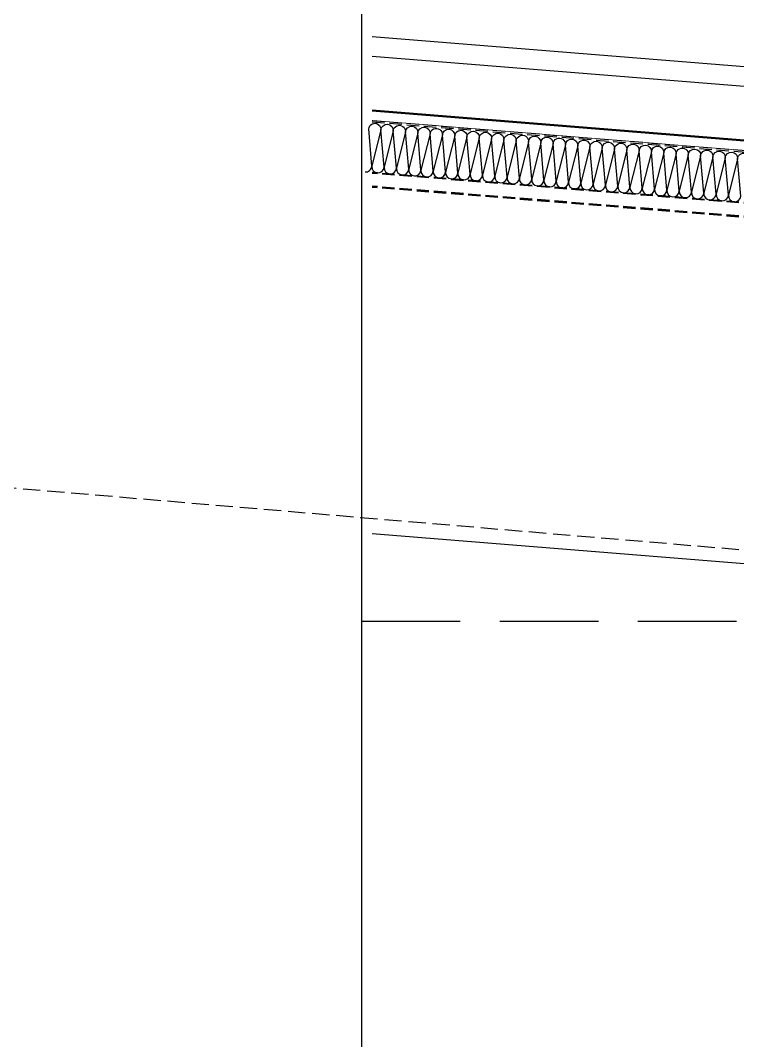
# Model space of a CAD drawing. Extents: x 220580 to 2027826, y -309201 to 71987.
# Drawn here: x 359393 to 360120, y -154004 to -152970 of the extents above; entities that cross this region are included whole.
import ezdxf

# ---------------------------------------------------------------- set-up
doc = ezdxf.new("R2010")
doc.units = 0
for name, pattern in [('DASH', [0.35, 0.25, -0.1]), ('ZN-DASH', [0.35, 0.25, -0.1]), ('ZN-DOT', [0.25, 0, -0.25])]:
    doc.linetypes.add(name, pattern=pattern)
for name, color, linetype in [('!ZN6-层高线-8', 8, 'ZN-DOT'), ('!ZN6-虚线-8', 8, 'ZN-DASH'), ('3符号', 173, 'Continuous'), ('A-LIN-V', 9, 'Continuous'), ('BWM', 8, 'Continuous'), ('SEAMLOK75 - SHEET', 6, 'Continuous')]:
    doc.layers.add(name, color=color, linetype=linetype)
doc.layers.add('屋面板', color=6, linetype='Continuous', lineweight=13)

# ---------------------------------------------------------------- blocks, each defined once
blk = doc.blocks.new('20250908100738', base_point=(-59332.1, -80635.9))
at = {"color": 8, "ltscale": 50}
for p, q in [((-60924, -80547.7), (-60065.4, -80617.1)), ((-60924, -80549.2), (-60065, -80618.7)), ((-60064.2, -80670), (-60924, -80600.5)), ((-60064.2, -80670.8), (-60924, -80601.3)), ((-60064.2, -80683.9), (-60924, -80614.4)), ((-60064.2, -80684.2), (-60924, -80614.7)), ((-60064.2, -80685), (-60924, -80615.6))]:
    blk.add_line(p, q, dxfattribs=at)
at = {"layer": 'A-LIN-V', "color": 8, "ltscale": 1000}
blk.add_line((-59827.2, -81055.3), (-60924, -80966.7), dxfattribs=at)
at = {"layer": 'BWM', "color": 8}
for points in [[(-60931.3, -80599.9, 0.414214), (-60924.5, -80594.2), (-60927.7, -80556.3, -1), (-60915.3, -80557.3), (-60924.5, -80594.2, 1), (-60912.1, -80595.2), (-60915.3, -80557.3, -1), (-60902.8, -80558.3), (-60912.1, -80595.2, 1), (-60899.6, -80596.2), (-60902.8, -80558.3, -1), (-60890.4, -80559.4), (-60899.6, -80596.2, 1), (-60887.1, -80597.2), (-60890.4, -80559.4, -1), (-60877.9, -80560.4), (-60887.1, -80597.2, 1), (-60874.7, -80598.2), (-60877.9, -80560.4, -1), (-60865.4, -80561.4), (-60874.7, -80598.2, 1), (-60862.2, -80599.2), (-60865.4, -80561.4, -1), (-60853, -80562.4), (-60862.2, -80599.2, 1), (-60849.8, -80600.2), (-60853, -80562.4, -1), (-60840.5, -80563.4), (-60849.8, -80600.2, 1), (-60837.3, -80601.2), (-60840.5, -80563.4, -1), (-60828.1, -80564.4), (-60837.3, -80601.2, 1), (-60824.8, -80602.2), (-60828.1, -80564.4, -1), (-60815.6, -80565.4), (-60824.8, -80602.2, 1), (-60812.4, -80603.3), (-60815.6, -80565.4, -1), (-60803.1, -80566.4), (-60812.4, -80603.3, 1), (-60799.9, -80604.3), (-60803.1, -80566.4, -1), (-60790.7, -80567.4), (-60799.9, -80604.3, 1), (-60787.5, -80605.3), (-60790.7, -80567.4, -1), (-60778.2, -80568.4), (-60787.5, -80605.3, 1), (-60775, -80606.3), (-60778.2, -80568.4, -1), (-60765.8, -80569.4), (-60775, -80606.3, 1), (-60762.5, -80607.3), (-60765.8, -80569.4, -1), (-60753.3, -80570.4), (-60762.5, -80607.3, 1), (-60750.1, -80608.3), (-60753.3, -80570.4, -1), (-60740.8, -80571.4), (-60750.1, -80608.3, 1), (-60737.6, -80609.3), (-60740.8, -80571.4, -1), (-60728.4, -80572.4), (-60737.6, -80609.3, 1), (-60725.2, -80610.3), (-60728.4, -80572.4, -1), (-60715.9, -80573.4), (-60725.2, -80610.3, 1), (-60712.7, -80611.3), (-60715.9, -80573.4, -1), (-60703.5, -80574.5), (-60712.7, -80611.3, 1), (-60700.3, -80612.3), (-60703.5, -80574.5, -1), (-60691, -80575.5), (-60700.3, -80612.3, 1), (-60687.8, -80613.3), (-60691, -80575.5, -1), (-60678.5, -80576.5), (-60687.8, -80613.3, 1), (-60675.3, -80614.3), (-60678.5, -80576.5, -1), (-60666.1, -80577.5), (-60675.3, -80614.3, 1), (-60662.9, -80615.3), (-60666.1, -80577.5, -1), (-60653.6, -80578.5), (-60662.9, -80615.3, 1), (-60650.4, -80616.3), (-60653.6, -80578.5, -1), (-60641.2, -80579.5), (-60650.4, -80616.3, 1), (-60638, -80617.4), (-60641.2, -80579.5, -1), (-60628.7, -80580.5), (-60638, -80617.4, 1), (-60625.5, -80618.4), (-60628.7, -80580.5, -1), (-60616.2, -80581.5), (-60625.5, -80618.4, 1), (-60613, -80619.4), (-60616.2, -80581.5, -1), (-60603.8, -80582.5), (-60613, -80619.4, 1), (-60600.6, -80620.4), (-60603.8, -80582.5, -1), (-60591.3, -80583.5), (-60600.6, -80620.4, 1), (-60588.1, -80621.4), (-60591.3, -80583.5, -1), (-60578.9, -80584.5), (-60588.1, -80621.4, 0.303116), (-60584.7, -80627.4, 0.303116)], [(-60632.2, -80624.1, 0.414214), (-60625.5, -80618.4), (-60628.7, -80580.5, -1), (-60616.2, -80581.5), (-60625.5, -80618.4, 1), (-60613, -80619.4), (-60616.2, -80581.5, -1), (-60603.8, -80582.5), (-60613, -80619.4, 1), (-60600.6, -80620.4), (-60603.8, -80582.5, -1), (-60591.3, -80583.5), (-60600.6, -80620.4, 1), (-60588.1, -80621.4), (-60591.3, -80583.5, -1), (-60578.9, -80584.5), (-60588.1, -80621.4, 1), (-60575.7, -80622.4), (-60578.9, -80584.5, -1), (-60566.4, -80585.5), (-60575.7, -80622.4, 1), (-60563.2, -80623.4), (-60566.4, -80585.5, -1), (-60553.9, -80586.5), (-60563.2, -80623.4, 1), (-60550.7, -80624.4), (-60553.9, -80586.5, -1), (-60541.5, -80587.5)]]:
    blk.add_lwpolyline(points, format="xyb", dxfattribs=at)
at = {"layer": 'SEAMLOK75 - SHEET', "color": 8, "ltscale": 1000}
for p, q in [((-59843.2, -80550.1, 0), (-60924, -80462.8, 0)), ((-59844.8, -80570.1, 0), (-60924, -80482.8, 0)), ((-60924, -80537, 0), (-59849.1, -80623.9, 0)), ((-60924, -80538, 0), (-59849.2, -80624.9, 0))]:
    blk.add_line(p, q, dxfattribs=at)
at = {"layer": '屋面板', "color": 8, "const_width": 0.7}
blk.add_lwpolyline([(-60065.4, -80617.1), (-60924, -80547.7)], close=True, dxfattribs=at)
blk = doc.blocks.new('20250829153651')
at = {"layer": '!ZN6-虚线-8', "color": 8, "linetype": 'ZN-DASH', "ltscale": 70}
blk.add_line((-370, 11800), (-4392.4, 12141.2), dxfattribs=at)
blk.add_blockref('20250908100738', (-4, 12219.4), dxfattribs=at)

msp = doc.modelspace()

# ---------------------------------------------------------------- linework, layer by layer
at = {"layer": '!ZN6-层高线-8', "linetype": 'DASH', "ltscale": 400}
msp.add_line((359738.8, -153579.4), (368090.8, -153579.4), dxfattribs=at)
at = {"layer": '3符号'}
msp.add_lwpolyline([(359738.8, -149061), (359738.8, -158333.3), (359675.8, -158356.2), (359801.8, -158378.4), (359738.8, -158400.8), (359738.8, -167673)], dxfattribs=at)

# ---------------------------------------------------------------- next in the draw order: block references
at = {"ltscale": 30}
msp.add_blockref('20250829153651', (361345.6, -165379.4), dxfattribs=at)

doc.saveas('drawing.dxf')
